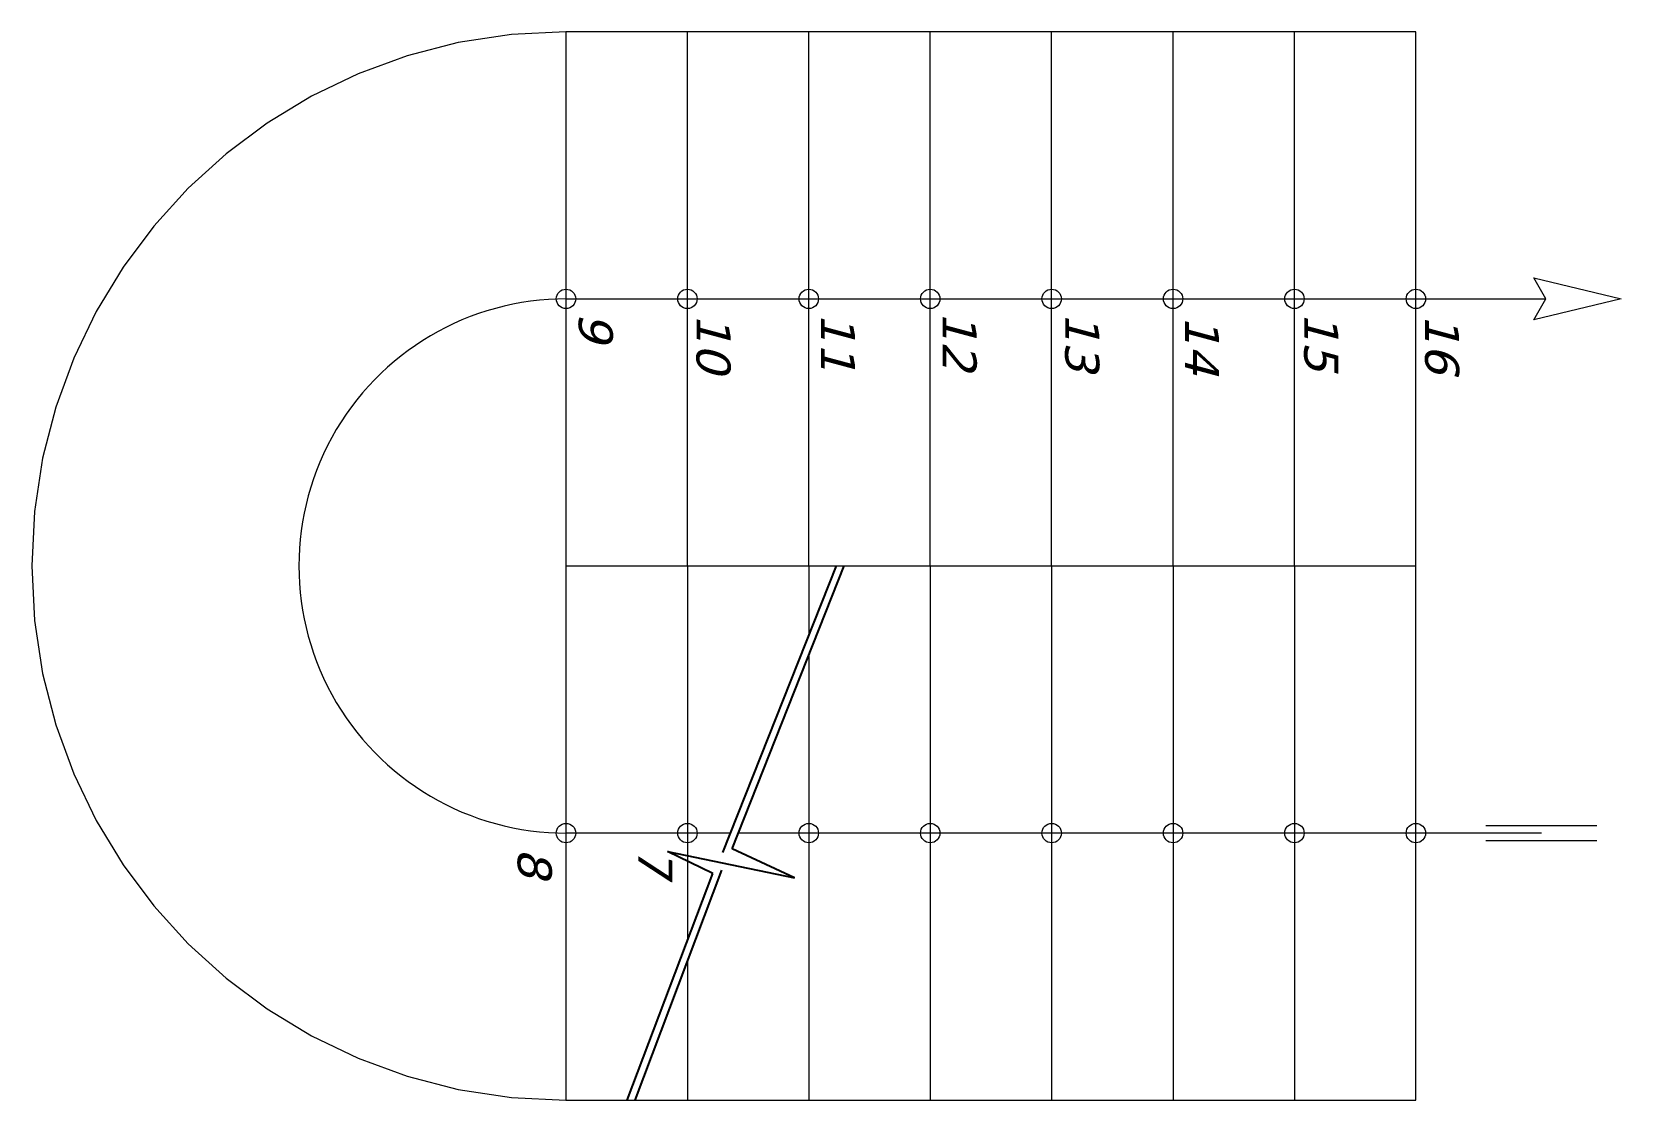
# Model space of a CAD drawing. Header units: millimetres. Extents: x 2033 to 2295, y 1536 to 1691.
# Drawn here: x 2259.142 to 2262.415, y 1535.876 to 1538.076 of the extents above; entities that cross this region are included whole.
import ezdxf

# ---------------------------------------------------------------- set-up
doc = ezdxf.new("R2010")
doc.units = ezdxf.units.MM
doc.linetypes.add('ACAD_ISO02W100', pattern=[15, 12, -3])
doc.linetypes.add('HIDDEN2', pattern=[4.7625, 3.175, -1.5875])
for name, color, linetype, lineweight in [('escaleras', 30, 'Continuous', 15), ('Layer2', 2, 'Continuous', 9), ('MUROS BAJOS', 80, 'Continuous', 25), ('PISOS', 252, 'Continuous', 0), ('UNO', 254, 'Continuous', 9)]:
    doc.layers.add(name, color=color, linetype=linetype, lineweight=lineweight)
doc.styles.add('ARRR', font='arial.ttf', dxfattribs={"height": 0.1})

msp = doc.modelspace()

# ---------------------------------------------------------------- linework, layer by layer
at = {"layer": 'escaleras', "linetype": 'ACAD_ISO02W100'}
for p, q in [((2261.992, 1538.0763), (2260.242, 1538.0763)), ((2260.242, 1538.0763), (2260.242, 1536.9763)), ((2260.492, 1536.9763), (2260.492, 1538.0763)), ((2260.742, 1536.9763), (2260.742, 1538.0763)), ((2260.992, 1536.9763), (2260.992, 1538.0763)), ((2261.242, 1536.9763), (2261.242, 1538.0763)), ((2261.492, 1536.9763), (2261.492, 1538.0763)), ((2261.742, 1536.9763), (2261.742, 1538.0763)), ((2261.992, 1536.9763), (2261.992, 1538.0763)), ((2260.242, 1536.9763), (2261.992, 1536.9763)), ((2260.242, 1536.9763), (2260.242, 1535.8763)), ((2260.492, 1536.9763), (2260.492, 1536.2044)), ((2260.742, 1536.9763), (2260.742, 1536.8334))]:
    msp.add_line(p, q, dxfattribs=at)
msp.add_arc((2260.242, 1536.9763), 1.1, 90, 270, dxfattribs=at)
at = {"layer": 'MUROS BAJOS'}
for p, q in [((2260.5647, 1536.3865), (2260.7987, 1536.9763)), ((2260.5839, 1536.3941), (2260.8149, 1536.9763)), ((2260.4508, 1536.3884), (2260.7123, 1536.334)), ((2260.5442, 1536.3428), (2260.4508, 1536.3884)), ((2260.7123, 1536.334), (2260.5839, 1536.3941)), ((2260.3843, 1535.8763), (2260.5631, 1536.3503)), ((2260.3683, 1535.8763), (2260.5442, 1536.3428))]:
    msp.add_line(p, q, dxfattribs=at)
at = {"layer": 'PISOS', "linetype": 'ACAD_ISO02W100'}
for p, q in [((2260.992, 1536.9763), (2260.992, 1535.8763)), ((2261.242, 1536.9763), (2261.242, 1535.8763)), ((2261.492, 1536.9763), (2261.492, 1535.8763)), ((2261.742, 1536.9763), (2261.742, 1535.8763)), ((2261.992, 1535.8763), (2261.992, 1536.9763)), ((2260.742, 1536.7928), (2260.742, 1535.8763)), ((2260.492, 1536.1619), (2260.492, 1535.8763)), ((2260.242, 1535.8763), (2261.992, 1535.8763))]:
    msp.add_line(p, q, dxfattribs=at)
at = {"layer": 'PISOS', "linetype": 'HIDDEN2', "ltscale": 0.07}
msp.add_line((2260.2884, 1536.4263), (2260.242, 1536.4263), dxfattribs=at)
at = {"layer": 'PISOS'}
for p, q in [((2262.2504, 1536.4263), (2260.5966, 1536.4263)), ((2262.1361, 1536.4418), (2262.3647, 1536.4418)), ((2262.1361, 1536.4108), (2262.3647, 1536.4108))]:
    msp.add_line(p, q, dxfattribs=at)
for centre in [(2260.242, 1537.5263), (2260.742, 1536.4263), (2260.992, 1536.4263), (2261.242, 1536.4263), (2261.492, 1536.4263), (2261.742, 1536.4263), (2261.992, 1536.4263)]:
    msp.add_circle(centre, 0.02, dxfattribs=at)
at = {"layer": 'UNO', "linetype": 'Continuous', "ltscale": 0.07}
msp.add_line((2260.242, 1537.5263), (2262.2595, 1537.5263), dxfattribs=at)
at = {"layer": 'UNO', "linetype": 'ACAD_ISO02W100'}
msp.add_line((2260.5805, 1536.4263), (2260.242, 1536.4263), dxfattribs=at)
at = {"layer": 'UNO', "linetype": 'HIDDEN2'}
msp.add_lwpolyline([(2262.4148, 1537.5263), (2262.2346, 1537.4831), (2262.2595, 1537.5263), (2262.2346, 1537.5695), (2262.4148, 1537.5263)], dxfattribs=at)
at = {"layer": 'UNO'}
for centre in [(2260.492, 1537.5263), (2260.742, 1537.5263), (2260.992, 1537.5263), (2261.242, 1537.5263), (2261.492, 1537.5263), (2261.742, 1537.5263), (2261.992, 1537.5263), (2260.242, 1536.4263), (2260.492, 1536.4263)]:
    msp.add_circle(centre, 0.02, dxfattribs=at)
at = {"layer": 'UNO', "linetype": 'Continuous'}
msp.add_arc((2260.242, 1536.9763), 0.55, 87.9164, 272.0836, dxfattribs=at)

# ---------------------------------------------------------------- texts
at = {"layer": 'Layer2', "char_height": 0.07, "attachment_point": 1, "rotation": 270, "style": 'ARRR'}
for s, insert in [('{\\fVerdana|b0|i1|c0|p34;9}', (2260.3384, 1537.499)), ('{\\fVerdana|b0|i1|c0|p34;10}', (2260.5808, 1537.4963)), ('{\\fVerdana|b0|i1|c0|p34;11}', (2260.837, 1537.498)), ('{\\fVerdana|b0|i1|c0|p34;12}', (2261.0875, 1537.5009)), ('{\\fVerdana|b0|i1|c0|p34;13}', (2261.34, 1537.4991)), ('{\\fVerdana|b0|i1|c0|p34;14}', (2261.5867, 1537.4923)), ('{\\fVerdana|b0|i1|c0|p34;15}', (2261.8322, 1537.4994)), ('{\\fVerdana|b0|i1|c0|p34;16}', (2262.0811, 1537.495)), ('{\\fVerdana|b0|i1|c0|p34;8}', (2260.2127, 1536.396)), ('{\\fVerdana|b0|i1|c0|p34;7}', (2260.4613, 1536.3963))]:
    msp.add_mtext(s, dxfattribs=dict(at, insert=insert))

doc.saveas('drawing.dxf')
